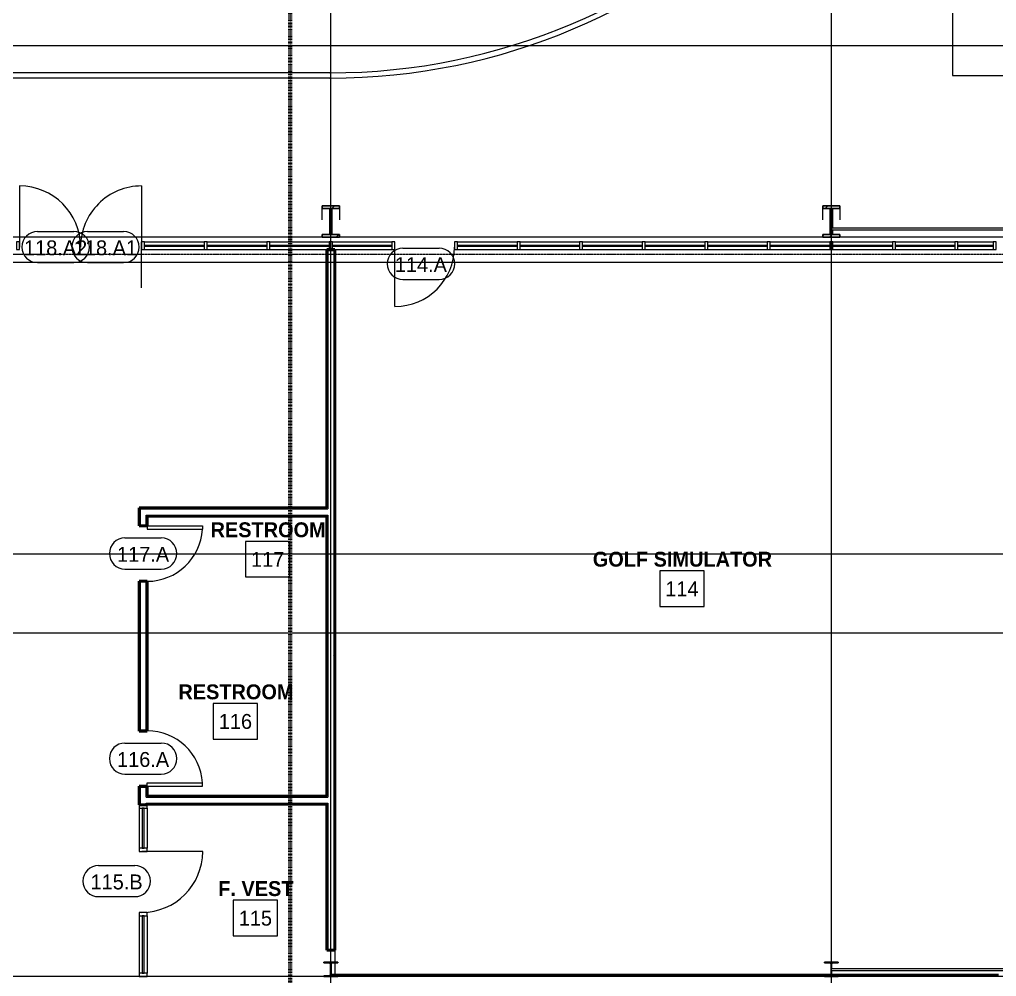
# Model space of a CAD drawing. Header units: inches. Extents: x 15537 to 31673, y -30778 to -16067.
# Drawn here: x 24064 to 24629, y -22787 to -22234 of the extents above; entities that cross this region are included whole.
import ezdxf

# ---------------------------------------------------------------- set-up
doc = ezdxf.new("R2010")
doc.units = ezdxf.units.IN
doc.header["$MEASUREMENT"] = 0
doc.linetypes.add('Dash', pattern=[0.25, 0.125, -0.125])
doc.linetypes.add('Grid Line 1_2_', pattern=[0.875, 0.5, -0.125, 0.125, -0.125])
for name, color, linetype, lineweight in [('A-ANNO-MATC', 214, 'Dash', 140), ('A-AREA', 32, 'Continuous', 9), ('A-AREA-IDEN', 2, 'Continuous', 9), ('A-DETL', 90, 'Continuous', 9), ('A-DOOR', 31, 'Continuous', 13), ('A-DOOR-IDEN', 31, 'Continuous', 9), ('A-FLOR', 192, 'Continuous', 13), ('A-FLOR-HRAL', 11, 'Continuous', 9), ('A-GLAZ-CURT', 52, 'Continuous', 9), ('A-GLAZ-CWMG', 51, 'Continuous', 9), ('A-WALL', 113, 'Continuous', 13), ('A-WALL-PATT', 111, 'Continuous', 50), ('G-ANNO-SYMB', 111, 'Continuous', 9), ('I-WALL', 2, 'Continuous', 13), ('S-BEAM', 12, 'Continuous', 9), ('S-COLS', 52, 'Continuous', 9), ('S-GRID', 1, 'Continuous', 9)]:
    doc.layers.add(name, color=color, linetype=linetype, lineweight=lineweight)
doc.styles.add('Century Gothic', font='GOTHIC.TTF', dxfattribs={"height": 8.622671})
doc.styles.add('Century Gothic_B', font='GOTHICB.TTF', dxfattribs={"height": 8.616719})
pattern_1 = [(0, (0, 0), (30.72, 7.68), [1.267, -21.773, 1.267, -21.773, -122.88]), (0, (0, 0), (30.72, 7.68), [-46.08, 1.267, -44.813, 1.267, -21.773, -53.76]), (0, (0, 0), (30.72, 7.68), [-115.2, 1.267, -14.093, 1.267, -37.133]), (120, (11.52, 3.84), (-22.0110751, 22.7643004), [1.267, -21.773, 1.267, -21.773, -122.88]), (120, (11.52, 3.84), (-22.0110751, 22.7643004), [-46.08, 1.267, -44.813, 1.267, -21.773, -53.76]), (120, (11.52, 3.84), (-22.0110751, 22.7643004), [-115.2, 1.267, -14.093, 1.267, -37.133]), (240, (15.36, 19.2), (-8.7089249, -30.4443004), [1.267, -21.773, 1.267, -21.773, -122.88]), (240, (15.36, 19.2), (-8.7089249, -30.4443004), [-46.08, 1.267, -44.813, 1.267, -21.773, -53.76]), (240, (15.36, 19.2), (-8.7089249, -30.4443004), [-115.2, 1.267, -14.093, 1.267, -37.133])]
pattern_2 = [(225, (24533.39, -22360.053), (9.503515, -9.503515), []), (225, (24533.39, -22374.453), (9.503515, -9.503515), [])]
pattern_3 = [(225, (24243.89, -22360.053), (9.503515, -9.503515), []), (225, (24243.89, -22374.453), (9.503515, -9.503515), [])]

# ---------------------------------------------------------------- blocks, each defined once
blk = doc.blocks.new('W-Wide Flange-Column - B2_E-V4-First Floor Plan - Enlarged')
at = {"layer": 'S-COLS'}
h = blk.add_hatch(dxfattribs=at)
h.set_pattern_fill('FP_5', color=256, style=0, pattern_type=2)
h.set_pattern_definition([(225, (24243.89, -22783.178), (9.503515, -9.503515), []), (225, (24243.89, -22797.578), (9.503515, -9.503515), [])])
h.paths.add_polyline_path([(0.12, 4.12), (-4, 4.12), (-4, 3.69), (-0.84, 3.69), (-0.35, 3.49), (-0.14, 3), (-0.14, -3), (-0.35, -3.49), (-0.84, -3.69), (-4, -3.69), (-4, -4.13), (4, -4.13), (4, -3.69), (0.84, -3.69), (0.35, -3.49), (0.14, -3), (0.14, 3), (0.35, 3.49), (0.84, 3.69), (4, 3.69), (4, 4.12)], flags=0)
at = {"layer": 'S-COLS', "lineweight": 30}
for p, q in [((4, 4.12), (-4, 4.12)), ((-4, 4.12), (-4, 3.69)), ((-4, 3.69), (-0.84, 3.69)), ((-0.14, 3), (-0.14, -3)), ((0.14, -3), (0.14, 3)), ((0.84, 3.69), (4, 3.69)), ((4, 3.69), (4, 4.12)), ((-0.84, -3.69), (-4, -3.69)), ((-4, -3.69), (-4, -4.13)), ((-4, -4.13), (4, -4.13)), ((4, -3.69), (0.84, -3.69)), ((4, -4.13), (4, -3.69))]:
    blk.add_line(p, q, dxfattribs=at)
for centre, start, end in [((-0.84, 3), 0, 90), ((0.84, 3), 90, 180), ((-0.84, -3), 270, 0), ((0.84, -3), 180, 270)]:
    blk.add_arc(centre, 0.691, start, end, dxfattribs=at)
blk = doc.blocks.new('W-Wide Flange-Column - B2_E-V11-First Floor Plan - Enlarged')
at = {"layer": 'S-COLS'}
h = blk.add_hatch(dxfattribs=at)
h.set_pattern_fill('FP_18', color=256, style=0, pattern_type=2)
h.set_pattern_definition([(225, (24533.39, -22783.178), (9.503515, -9.503515), []), (225, (24533.39, -22797.578), (9.503515, -9.503515), [])])
h.paths.add_polyline_path([(-4, 4.13), (-4, 3.69), (-0.84, 3.69), (-0.35, 3.49), (-0.14, 3), (-0.11, 0.73), (0.09, 0.7), (0.14, 0.73), (0.14, 3), (0.35, 3.49), (0.84, 3.69), (4, 3.69), (4, 4.13)], flags=0)
h.paths.add_polyline_path([(0.14, -0.17), (-0.03, -0.27), (-0.14, -0.27), (-0.14, -3), (-0.35, -3.49), (-0.84, -3.69), (-4, -3.69), (-4, -4.12), (4, -4.12), (4, -3.69), (0.84, -3.69), (0.35, -3.49), (0.14, -3), (0.14, -0.18)], flags=0)
at = {"layer": 'S-COLS', "lineweight": 30}
for p, q in [((4, 4.13), (-4, 4.13)), ((-4, 4.13), (-4, 3.69)), ((-4, 3.69), (-0.84, 3.69)), ((-0.14, 3), (-0.14, 0.73)), ((0.14, 0.64), (0.14, 3)), ((0.84, 3.69), (4, 3.69)), ((4, 3.69), (4, 4.13)), ((-0.84, -3.69), (-4, -3.69)), ((-4, -3.69), (-4, -4.12)), ((-4, -4.12), (4, -4.12)), ((-0.14, -0.27), (-0.14, -3)), ((0.14, -3), (0.14, -0.17)), ((4, -3.69), (0.84, -3.69)), ((4, -4.12), (4, -3.69))]:
    blk.add_line(p, q, dxfattribs=at)
for centre, start, end in [((-0.84, 3), 0, 90), ((0.84, 3), 90, 180), ((-0.84, -3), 270, 0), ((0.84, -3), 180, 270)]:
    blk.add_arc(centre, 0.691, start, end, dxfattribs=at)
blk = doc.blocks.new('Top Rail Type - Top Rail_Internal_-939601-First Floor Plan - Enlarged')
at = {"layer": 'A-FLOR-HRAL'}
for p, q in [((24243.39, -22264.53), (23233.26, -22264.53)), ((24243.39, -22267.58), (23233.26, -22267.58))]:
    blk.add_line(p, q, dxfattribs=at)
for radius in [358.48, 361.52]:
    blk.add_arc((24243.39, -21906.05), radius, 270, 0, dxfattribs=at)
blk = doc.blocks.new('columns and girder2 - one-V26-First Floor Plan - Enlarged')
at = {"layer": 'S-BEAM'}
h = blk.add_hatch(dxfattribs=at)
h.set_pattern_fill('FP_30', color=256, style=0, pattern_type=2)
h.set_pattern_definition(pattern_2)
h.paths.add_polyline_path([(-5, -0.5), (-5, -2), (5, -2), (5, -0.5)], flags=0)
h.paths.add_polyline_path([(-5, -17.03), (-5, -18.55), (5, -18.55), (5, -17.03)], flags=0)
h.paths.add_polyline_path([(5, -1204.89), (-5, -1204.89), (-5, -1206.4), (5, -1206.4)], flags=0)
h.paths.add_polyline_path([(5, -1224.25), (-5, -1224.25), (-5, -1225), (5, -1225)], flags=0)
h = blk.add_hatch(dxfattribs=at)
h.set_pattern_fill('FP_30', color=256, style=0, pattern_type=2)
h.set_pattern_definition(pattern_2)
h.paths.add_polyline_path([(-0.63, -2), (-0.63, -4.72), (0.1, -4.78), (0.26, -4.87), (0.35, -5.27), (0.26, -5.57), (-0.1, -5.72), (-0.63, -5.72), (-0.63, -17.03), (0.62, -17.03), (0.62, -2), (-0.29, -2)], flags=0)
h.paths.add_polyline_path([(-0.63, -1206.4), (-0.6, -1215.22), (-0.3, -1215.22), (-0.03, -1215.36), (0.08, -1215.72), (-0.04, -1216.07), (-0.43, -1216.21), (-0.63, -1216.22), (-0.63, -1224.25), (0.62, -1224.25), (0.62, -1206.4)], flags=0)
at = {"layer": 'S-BEAM', "lineweight": 30}
for p, q in [((5, -0.5), (-5, -0.5)), ((-5, -0.5), (-5, -2)), ((-5, -2), (5, -2)), ((0.62, -2), (-0.63, -2)), ((-0.63, -2), (-0.63, -4.72)), ((0.62, -17.03), (0.62, -2)), ((5, -2), (5, -0.5)), ((-0.63, -5.72), (-0.63, -17.03)), ((5, -17.03), (-5, -17.03)), ((-5, -17.03), (-5, -18.55)), ((-5, -18.55), (5, -18.55)), ((-0.63, -17.03), (0.62, -17.03)), ((5, -18.55), (5, -17.03))]:
    blk.add_line(p, q, dxfattribs=at)
at = {"layer": 'S-BEAM'}
for p, q in [((-5, -17.03), (-5, -10.42)), ((5, -10.42), (5, -17.03))]:
    blk.add_line(p, q, dxfattribs=at)
blk = doc.blocks.new('columns and girder2 - one-V27-First Floor Plan - Enlarged')
at = {"layer": 'S-BEAM'}
h = blk.add_hatch(dxfattribs=at)
h.set_pattern_fill('FP_31', color=256, style=0, pattern_type=2)
h.set_pattern_definition(pattern_3)
h.paths.add_polyline_path([(-5, -0.5), (-5, -2), (5, -2), (5, -0.5), (0.12, -0.5)], flags=0)
h.paths.add_polyline_path([(5, -17.03), (-5, -17.03), (-5, -18.55), (5, -18.55)], flags=0)
h.paths.add_polyline_path([(5, -1204.89), (-5, -1204.89), (-5, -1206.4), (5, -1206.4)], flags=0)
h.paths.add_polyline_path([(-5, -1224.25), (-5, -1225), (5, -1225), (5, -1224.25), (0.12, -1224.25)], flags=0)
h = blk.add_hatch(dxfattribs=at)
h.set_pattern_fill('FP_31', color=256, style=0, pattern_type=2)
h.set_pattern_definition(pattern_3)
h.paths.add_polyline_path([(0.62, -2), (-0.63, -2), (-0.63, -17.03), (0.62, -17.03)], flags=0)
h.paths.add_polyline_path([(0.12, -1206.4), (-0.63, -1206.4), (-0.63, -1224.25), (0.62, -1224.25), (0.62, -1206.4)], flags=0)
at = {"layer": 'S-BEAM', "lineweight": 30}
for p, q in [((5, -0.5), (-5, -0.5)), ((-5, -0.5), (-5, -2)), ((-5, -2), (5, -2)), ((0.62, -2), (-0.63, -2)), ((-0.63, -2), (-0.63, -17.03)), ((0.62, -17.03), (0.62, -2)), ((5, -2), (5, -0.5)), ((5, -17.03), (-5, -17.03)), ((-5, -17.03), (-5, -18.55)), ((-5, -18.55), (5, -18.55)), ((-0.63, -17.03), (0.62, -17.03)), ((5, -18.55), (5, -17.03))]:
    blk.add_line(p, q, dxfattribs=at)
at = {"layer": 'S-BEAM'}
for p, q in [((-5, -17.03), (-5, -10.42)), ((5, -10.42), (5, -17.03))]:
    blk.add_line(p, q, dxfattribs=at)
blk = doc.blocks.new('System Panel - Exterior Glazing-1142335-First Floor Plan - Enlarged')
at = {"layer": 'A-GLAZ-CURT', "lineweight": 13}
for p, q in [((16.53125, -0.25), (-16.53125, -0.25)), ((-16.53125, -0.25), (-16.53125, -1.25)), ((-16.53125, -1.25), (16.53125, -1.25)), ((16.53125, -1.25), (16.53125, -0.25))]:
    blk.add_line(p, q, dxfattribs=at)
at = {"layer": 'A-GLAZ-CURT'}
for p, q in [((-16.53125, -1.25), (-16.53125, -0.25)), ((16.53125, -0.25), (-16.53125, -0.25)), ((-16.53125, -1.25), (16.53125, -1.25)), ((16.53125, -0.25), (16.53125, -1.25))]:
    blk.add_line(p, q, dxfattribs=at)
blk = doc.blocks.new('Door_Single_Storefront - one-1371399-First Floor Plan - Enlarged')
at = {"layer": 'A-DOOR'}
blk.add_line((-17.59375, 35.1875), (-17.59375, 0), dxfattribs=at)
blk.add_arc((-17.59375, 0), 35.1875, 360, 90, dxfattribs=at)
blk = doc.blocks.new('System Panel - Exterior Glazing-1307564-First Floor Plan - Enlarged')
at = {"layer": 'A-GLAZ-CURT', "lineweight": 13}
for p, q in [((11.56, -0.25), (-11.56, -0.25)), ((-11.56, -0.25), (-11.56, -1.25)), ((-11.56, -1.25), (11.56, -1.25)), ((11.56, -1.25), (11.56, -0.25))]:
    blk.add_line(p, q, dxfattribs=at)
at = {"layer": 'A-GLAZ-CURT'}
for p, q in [((-11.56, -1.25), (-11.56, -0.25)), ((11.56, -0.25), (-11.56, -0.25)), ((-11.56, -1.25), (11.56, -1.25)), ((11.56, -0.25), (11.56, -1.25))]:
    blk.add_line(p, q, dxfattribs=at)
blk = doc.blocks.new('Rectangular Mullion - Exterior 2_ x 4_5_-1312638-First Floor Plan - Enlarged')
at = {"layer": 'A-GLAZ-CWMG'}
for p, q in [((24133.08, -22752.24), (24133.08, -22785.3)), ((24137.58, -22752.24), (24137.58, -22785.3))]:
    blk.add_line(p, q, dxfattribs=at)
blk = doc.blocks.new('Rectangular Mullion - Exterior 2_ x 4_5_-1312639-First Floor Plan - Enlarged')
at = {"layer": 'A-GLAZ-CWMG'}
for p, q in [((24133.08, -22689.93), (24133.08, -22713.05)), ((24137.58, -22689.93), (24137.58, -22713.05))]:
    blk.add_line(p, q, dxfattribs=at)
blk = doc.blocks.new('Rectangular Mullion - Exterior 2_ x 4_5_-1142494-First Floor Plan - Enlarged')
at = {"layer": 'A-GLAZ-CWMG', "lineweight": 20}
for p, q in [((-2, 3), (0, 3)), ((-2, -1.5), (-2, 3)), ((0, 3), (0, -1.5)), ((0, -1.5), (-2, -1.5))]:
    blk.add_line(p, q, dxfattribs=at)
blk = doc.blocks.new('Rectangular Mullion - Exterior 2_ x 4_5_-1115231-First Floor Plan - Enlarged')
at = {"layer": 'A-GLAZ-CWMG', "lineweight": 20}
for p, q in [((-1, 3), (1, 3)), ((-1, -1.5), (-1, 3)), ((1, 3), (1, -1.5)), ((1, -1.5), (-1, -1.5))]:
    blk.add_line(p, q, dxfattribs=at)
blk = doc.blocks.new('Rectangular Mullion - Exterior 2_ x 4_5_-1142495-First Floor Plan - Enlarged')
at = {"layer": 'A-GLAZ-CWMG', "lineweight": 20}
for p, q in [((0, 3), (-2, 3)), ((-2, 3), (-2, -1.5)), ((0, -1.5), (0, 3)), ((-2, -1.5), (0, -1.5))]:
    blk.add_line(p, q, dxfattribs=at)
blk = doc.blocks.new('System Panel - Interior Glazing-1259709-First Floor Plan - Enlarged')
at = {"layer": 'A-GLAZ-CURT', "lineweight": 13}
for p, q in [((10.1875, -0.5625), (-10.1875, -0.5625)), ((-10.1875, -0.5625), (-10.1875, -0.9375)), ((-10.1875, -0.9375), (10.1875, -0.9375)), ((10.1875, -0.9375), (10.1875, -0.5625))]:
    blk.add_line(p, q, dxfattribs=at)
blk = doc.blocks.new('System Panel - Interior Glazing-1220293-First Floor Plan - Enlarged')
at = {"layer": 'A-GLAZ-CURT', "lineweight": 13}
for p, q in [((17.21875, -0.5625), (-17.21875, -0.5625)), ((-17.21875, -0.5625), (-17.21875, -0.9375)), ((-17.21875, -0.9375), (17.21875, -0.9375)), ((17.21875, -0.9375), (17.21875, -0.5625))]:
    blk.add_line(p, q, dxfattribs=at)
blk = doc.blocks.new('Door_Single_Storefront - one-1371404-First Floor Plan - Enlarged')
at = {"layer": 'A-DOOR'}
blk.add_line((-17.21875, -34.4375), (-17.21875, 0), dxfattribs=at)
blk.add_arc((-17.21875, 0), 34.4375, 270, 0, dxfattribs=at)
blk = doc.blocks.new('Door_Single_Storefront - one-1371405-First Floor Plan - Enlarged')
at = {"layer": 'A-DOOR'}
blk.add_line((-17.65625, -35.3125), (-17.65625, 0), dxfattribs=at)
blk.add_arc((-17.65625, 0), 35.3125, 270, 0, dxfattribs=at)
blk = doc.blocks.new('Door_Single_Storefront - one-1371406-First Floor Plan - Enlarged')
at = {"layer": 'A-DOOR'}
blk.add_line((-17.65625, 35.3125), (-17.65625, 0), dxfattribs=at)
blk.add_arc((-17.65625, 0), 35.3125, 360, 90, dxfattribs=at)
blk = doc.blocks.new('Rectangular Mullion - Interior 1_75_ x 4_5_-1259707-First Floor Plan - Enlarged')
at = {"layer": 'A-GLAZ-CWMG'}
for p, q in [((24606.64, -22362.3), (24627.02, -22362.3)), ((24606.64, -22366.8), (24627.02, -22366.8))]:
    blk.add_line(p, q, dxfattribs=at)
blk = doc.blocks.new('Rectangular Mullion - Interior 1_75_ x 4_5_-1179494-First Floor Plan - Enlarged')
at = {"layer": 'A-GLAZ-CWMG'}
for p, q in [((24570.45, -22362.3), (24604.89, -22362.3)), ((24570.45, -22366.8), (24604.89, -22366.8))]:
    blk.add_line(p, q, dxfattribs=at)
blk = doc.blocks.new('Rectangular Mullion - Interior 1_75_ x 4_5_-1305206-First Floor Plan - Enlarged')
at = {"layer": 'A-GLAZ-CWMG'}
for p, q in [((24317.14, -22362.3), (24351.58, -22362.3)), ((24317.14, -22366.8), (24351.58, -22366.8))]:
    blk.add_line(p, q, dxfattribs=at)
blk = doc.blocks.new('Rectangular Mullion - Interior 1_75_ x 4_5_-1305207-First Floor Plan - Enlarged')
at = {"layer": 'A-GLAZ-CWMG'}
for p, q in [((24244.77, -22362.3), (24279.2, -22362.3)), ((24246.27, -22366.8), (24279.2, -22366.8))]:
    blk.add_line(p, q, dxfattribs=at)
blk = doc.blocks.new('Rectangular Mullion - Interior 1_75_ x 4_5_-V35-First Floor Plan - Enlarged')
at = {"layer": 'A-GLAZ-CWMG'}
for p, q in [((24208.58, -22362.3), (24243.02, -22362.3)), ((24208.58, -22366.8), (24241.52, -22366.8))]:
    blk.add_line(p, q, dxfattribs=at)
blk = doc.blocks.new('Rectangular Mullion - Interior 1_75_ x 4_5_-1220298-First Floor Plan - Enlarged')
at = {"layer": 'A-GLAZ-CWMG', "lineweight": 20}
for p, q in [((0, 3), (-1.75, 3)), ((-1.75, 3), (-1.75, -1.5)), ((0, -1.5), (0, 3)), ((-1.75, -1.5), (0, -1.5))]:
    blk.add_line(p, q, dxfattribs=at)
blk = doc.blocks.new('Rectangular Mullion - Interior 1_75_ x 4_5_-1220290-First Floor Plan - Enlarged')
at = {"layer": 'A-GLAZ-CWMG', "lineweight": 20}
for p, q in [((-0.875, 3), (0.875, 3)), ((-0.875, -1.5), (-0.875, 3)), ((0.875, 3), (0.875, -1.5)), ((0.875, -1.5), (-0.875, -1.5))]:
    blk.add_line(p, q, dxfattribs=at)
blk = doc.blocks.new('Round Bar - 1_-1257056-First Floor Plan - Enlarged')
at = {"layer": 'S-BEAM'}
for p, q in [((24678.59, -22354.33), (24533.39, -22354.33)), ((24533.39, -22355.33), (24678.59, -22355.33))]:
    blk.add_line(p, q, dxfattribs=at)
for start_param, end_param in [(0, 3.141593), (3.141593, 6.283185)]:
    blk.add_ellipse((24533.39, -22354.83), major_axis=(0, 0.5), ratio=0.73532, start_param=start_param, end_param=end_param, dxfattribs=at)
blk = doc.blocks.new('Round Bar - 1_-1264636-First Floor Plan - Enlarged')
at = {"layer": 'S-BEAM'}
for p, q in [((24678.94, -22782.91), (24533.34, -22782.91)), ((24533.34, -22783.91), (24678.92, -22783.91))]:
    blk.add_line(p, q, dxfattribs=at)
for start_param, end_param in [(0, 3.141593), (3.141593, 6.283185)]:
    blk.add_ellipse((24533.34, -22783.41), major_axis=(0, 0.5), ratio=0.440323, start_param=start_param, end_param=end_param, dxfattribs=at)
blk = doc.blocks.new('Single-Flush - 32_ x 84_-1295707-First Floor Plan - Enlarged')
at = {"layer": 'A-DOOR', "lineweight": 20}
for p, q in [((14, 2.37), (14, 34.38)), ((16, 34.38), (14, 34.38)), ((16, 2.37), (16, 34.38)), ((16, 2.37), (14, 2.37))]:
    blk.add_line(p, q, dxfattribs=at)
at = {"layer": 'A-DOOR', "lineweight": 9}
blk.add_arc((16, 2.37), 32.07, 93.5759, 180, dxfattribs=at)
blk = doc.blocks.new('Single-Flush - 32_ x 84_-460923-First Floor Plan - Enlarged')
at = {"layer": 'A-DOOR', "lineweight": 20}
for p, q in [((14, -2.37), (14, -34.38)), ((16, -2.37), (14, -2.37)), ((16, -2.37), (16, -34.38)), ((16, -34.38), (14, -34.38))]:
    blk.add_line(p, q, dxfattribs=at)
at = {"layer": 'A-DOOR', "lineweight": 9}
blk.add_arc((16, -2.37), 32.07, 180, 266.4241, dxfattribs=at)
blk = doc.blocks.new('Door Tag - Door Tag-4658-First Floor Plan - Enlarged')
at = {"layer": 'A-DOOR-IDEN', "color": 153}
for p, q in [((-0.109375, 0.09375), (0.109375, 0.09375)), ((-0.109375, -0.09375), (0.109375, -0.09375))]:
    blk.add_line(p, q, dxfattribs=at)
for centre, start, end in [((-0.109375, 0), 90, 270), ((0.109375, 0), 270, 90)]:
    blk.add_arc(centre, 0.09375, start, end, dxfattribs=at)

msp = doc.modelspace()

# ---------------------------------------------------------------- hatches: boundary and pattern name
at = {"layer": 'A-WALL-PATT', "lineweight": 9}
h = msp.add_hatch(dxfattribs=at)
h.set_pattern_fill('FP_13', color=256, style=0, pattern_type=2)
h.set_pattern_definition(pattern_1)
h.paths.add_polyline_path([(24243.76708, -22772.05281), (24245.64023, -22772.05281), (24245.64023, -22771.42781), (24242.14023, -22771.42781), (24242.14023, -22687.05281), (24241.51523, -22687.05281), (24241.51523, -22772.05281), (24242.14023, -22772.05281)], flags=0)
h.paths.add_polyline_path([(24241.51523, -22683.55281), (24242.14023, -22683.55281), (24242.14023, -22520.36531), (24241.51523, -22520.36531), (24241.51523, -22682.92781)], flags=0)
h.paths.add_polyline_path([(24242.14023, -22516.86531), (24242.14023, -22367.42781), (24245.64023, -22367.42781), (24245.64023, -22366.80281), (24241.51523, -22366.80281), (24241.51523, -22516.86531)], flags=0)
h = msp.add_hatch(dxfattribs=at)
h.set_pattern_fill('FP_13', color=256, style=0, pattern_type=2)
h.set_pattern_definition(pattern_1)
h.paths.add_polyline_path([(24245.64023, -22772.05281), (24246.26523, -22772.05281), (24246.26523, -22366.80281), (24245.64023, -22366.80281), (24245.64023, -22771.42781)], flags=0)
h = msp.add_hatch(dxfattribs=at)
h.set_pattern_fill('FP_13', color=256, style=0, pattern_type=2)
h.set_pattern_definition(pattern_1)
h.paths.add_polyline_path([(24241.51523, -22516.86531), (24241.51523, -22516.24031), (24132.95273, -22516.24031), (24132.95273, -22516.86531), (24133.57773, -22516.86531)], flags=0)
h = msp.add_hatch(dxfattribs=at)
h.set_pattern_fill('FP_13', color=256, style=0, pattern_type=2)
h.set_pattern_definition(pattern_1)
h.paths.add_polyline_path([(24137.07773, -22795.42781), (24137.70273, -22795.42781), (24137.70273, -22787.30281), (24137.07773, -22787.30281), (24137.07773, -22794.80281), (24133.57773, -22794.80281), (24133.57773, -22795.42781)], flags=0)
h.paths.add_polyline_path([(24137.70273, -22687.92781), (24137.70273, -22687.05281), (24137.07773, -22687.05281), (24137.07773, -22687.92781)], flags=0)
h.paths.add_polyline_path([(24137.70273, -22683.55281), (24137.70273, -22677.30281), (24135.32773, -22677.30281), (24135.32773, -22677.92781), (24137.07773, -22677.92781), (24137.07773, -22683.55281)], flags=0)
h.paths.add_polyline_path([(24137.70273, -22645.30281), (24137.70273, -22558.61531), (24135.32773, -22558.61531), (24135.32773, -22559.24031), (24137.07773, -22559.24031), (24137.07773, -22644.67781), (24135.32773, -22644.67781), (24135.32773, -22645.30281)], flags=0)
h.paths.add_polyline_path([(24135.32773, -22526.61531), (24137.70273, -22526.61531), (24137.70273, -22520.99031), (24137.07773, -22520.99031), (24137.07773, -22525.99031), (24135.32773, -22525.99031)], flags=0)
h = msp.add_hatch(dxfattribs=at)
h.set_pattern_fill('FP_13', color=256, style=0, pattern_type=2)
h.set_pattern_definition(pattern_1)
h.paths.add_polyline_path([(24241.51523, -22520.99031), (24241.51523, -22520.36531), (24137.07773, -22520.36531), (24137.07773, -22520.99031), (24137.70273, -22520.99031)], flags=0)
h = msp.add_hatch(dxfattribs=at)
h.set_pattern_fill('FP_13', color=256, style=0, pattern_type=2)
h.set_pattern_definition(pattern_1)
h.paths.add_polyline_path([(24241.51523, -22687.67781), (24241.51523, -22687.05281), (24137.70273, -22687.05281), (24137.70273, -22687.67781)], flags=0)

# ---------------------------------------------------------------- linework, layer by layer
at = {"layer": 'A-ANNO-MATC', "color": 163}
msp.add_line((24220.4473, -20466.80665), (24220.4473, -23559.46055), dxfattribs=at)
at = {"layer": 'A-AREA'}
for p, q in [((24246.26523, -22772.05281), (24246.26523, -22779.05281)), ((24246.26523, -22779.4864), (24246.26523, -22786.55281))]:
    msp.add_line(p, q, dxfattribs=at)
at = {"layer": 'A-AREA-IDEN', "flags": 128}
for points in [[(24194.46644, -22535.60404), (24194.46644, -22556.17547), (24220.17644, -22556.17547), (24220.17644, -22535.60404)], [(24434.09999, -22552.62761), (24434.09999, -22573.19903), (24459.80999, -22573.19903), (24459.80999, -22552.62761)], [(24175.84686, -22629.36748), (24175.84686, -22649.93891), (24201.55686, -22649.93891), (24201.55686, -22629.36748)], [(24187.37757, -22743.18222), (24187.37757, -22763.75365), (24213.08757, -22763.75365), (24213.08757, -22743.18222)]]:
    msp.add_lwpolyline(points, close=True, dxfattribs=at)
at = {"layer": 'A-DETL'}
msp.add_line((24134.45273, -22388.91422), (24134.45273, -22362.30281), dxfattribs=at)
at = {"layer": 'A-FLOR'}
for p, q in [((24603.39023, -21938.53974), (24603.39023, -22266.05281)), ((24603.39023, -22266.05281), (26271.39023, -22266.05281))]:
    msp.add_line(p, q, dxfattribs=at)
at = {"layer": 'A-WALL'}
for p, q in [((24245.64023, -22367.42781), (24242.14023, -22367.42781)), ((24242.14023, -22367.42781), (24242.14023, -22516.86531)), ((24245.64023, -22367.42781), (24245.64023, -22771.42781)), ((24133.57773, -22516.86531), (24242.14023, -22516.86531)), ((24133.57773, -22516.86531), (24133.57773, -22525.99031)), ((24137.07773, -22520.36531), (24242.14023, -22520.36531)), ((24137.07773, -22525.99031), (24137.07773, -22520.36531)), ((24242.14023, -22520.36531), (24242.14023, -22683.55281)), ((24133.57773, -22525.99031), (24137.07773, -22525.99031)), ((24137.07773, -22559.24031), (24133.57773, -22559.24031)), ((24133.57773, -22559.24031), (24133.57773, -22644.67781)), ((24137.07773, -22644.67781), (24137.07773, -22559.24031)), ((24133.57773, -22644.67781), (24137.07773, -22644.67781)), ((24137.07773, -22677.92781), (24133.57773, -22677.92781)), ((24133.57773, -22677.92781), (24133.57773, -22687.92781)), ((24137.07773, -22683.55281), (24137.07773, -22677.92781)), ((24137.07773, -22683.55281), (24242.14023, -22683.55281)), ((24137.07773, -22687.05281), (24242.14023, -22687.05281)), ((24137.07773, -22687.92781), (24137.07773, -22687.05281)), ((24242.14023, -22687.05281), (24242.14023, -22771.42781)), ((24242.14023, -22771.42781), (24245.64023, -22771.42781))]:
    msp.add_line(p, q, dxfattribs=at)
at = {"layer": 'A-WALL', "lineweight": 50}
for p, q in [((24533.09036, -22786.55281), (24244.19009, -22786.55281)), ((24630.01523, -22786.55281), (24533.69009, -22786.55281))]:
    msp.add_line(p, q, dxfattribs=at)
at = {"layer": 'G-ANNO-SYMB'}
for p, q in [((26314.63338, -22248.83309), (22003.89418, -22248.83309)), ((26313.52018, -22374.35697), (21997.29287, -22374.35697)), ((26309.88791, -22588.63029), (21993.6606, -22588.63029))]:
    msp.add_line(p, q, dxfattribs=at)
at = {"layer": 'I-WALL', "lineweight": 50}
for p, q in [((24246.26523, -22366.80281), (24241.51523, -22366.80281)), ((24241.51523, -22366.80281), (24241.51523, -22516.24031)), ((24246.26523, -22772.05281), (24246.26523, -22366.80281)), ((24241.51523, -22516.24031), (24132.95273, -22516.24031)), ((24132.95273, -22516.24031), (24132.95273, -22526.61531)), ((24137.70273, -22520.99031), (24241.51523, -22520.99031)), ((24137.70273, -22526.61531), (24137.70273, -22520.99031)), ((24241.51523, -22520.99031), (24241.51523, -22682.92781)), ((24132.95273, -22526.61531), (24137.70273, -22526.61531)), ((24137.70273, -22558.61531), (24132.95273, -22558.61531)), ((24132.95273, -22558.61531), (24132.95273, -22645.30281)), ((24137.70273, -22645.30281), (24137.70273, -22558.61531)), ((24132.95273, -22645.30281), (24137.70273, -22645.30281)), ((24137.70273, -22677.30281), (24132.95273, -22677.30281)), ((24132.95273, -22677.30281), (24132.95273, -22687.92781)), ((24137.70273, -22682.92781), (24137.70273, -22677.30281)), ((24241.51523, -22682.92781), (24137.70273, -22682.92781)), ((24132.95273, -22687.92781), (24137.70273, -22687.92781)), ((24137.70273, -22687.67781), (24241.51523, -22687.67781)), ((24137.70273, -22687.92781), (24137.70273, -22687.67781)), ((24241.51523, -22687.67781), (24241.51523, -22772.05281)), ((24241.51523, -22772.05281), (24246.26523, -22772.05281))]:
    msp.add_line(p, q, dxfattribs=at)
at = {"layer": 'S-GRID', "linetype": 'Grid Line 1_2_'}
for p, q in [((24243.89023, -23095.79981), (24243.89023, -20550.05281)), ((24533.39023, -23095.79981), (24533.39023, -20550.05281)), ((24243.89023, -23413.24119), (24243.89023, -20902.42781)), ((24533.39023, -23413.24119), (24533.39023, -20902.42781)), ((26719.06441, -22359.55281), (22653.5125, -22359.55281)), ((27097.46684, -22359.55281), (22737.5125, -22359.55281)), ((27049.46684, -22369.55281), (22737.5125, -22369.55281)), ((26427.34156, -22543.05281), (21471.35909, -22543.05281)), ((26719.06441, -22543.05281), (21790.20666, -22543.05281)), ((26427.34156, -22787.30281), (21471.35909, -22787.30281)), ((26719.06441, -22787.30281), (21790.20666, -22787.30281))]:
    msp.add_line(p, q, dxfattribs=at)

# ---------------------------------------------------------------- block references
at = {"layer": 'A-DOOR'}
for name, p in [('Door_Single_Storefront - one-1371406-First Floor Plan - Enlarged', (24081.48398, -22365.30281)), ('Door_Single_Storefront - one-1371404-First Floor Plan - Enlarged', (24298.17148, -22365.30281))]:
    msp.add_blockref(name, p, dxfattribs=at)
for name, p, rotation in [('Door_Single_Storefront - one-1371405-First Floor Plan - Enlarged', (24116.79648, -22365.30281), 180), ('Single-Flush - 32_ x 84_-460923-First Floor Plan - Enlarged', (24135.32773, -22542.61531), 90), ('Single-Flush - 32_ x 84_-1295707-First Floor Plan - Enlarged', (24135.32773, -22661.30281), 270), ('Door_Single_Storefront - one-1371399-First Floor Plan - Enlarged', (24134.57773, -22732.64656), 270)]:
    msp.add_blockref(name, p, dxfattribs=dict(at, rotation=rotation))
at = {"layer": 'A-DOOR-IDEN', "color": 153, "xscale": 95.99999999999994, "yscale": 95.99999999999994, "zscale": 95.99999999999994}
for p in [(24084.73292, -22365.30281), (24113.54753, -22365.30281), (24296.01304, -22375.03609), (24135.32773, -22542.61531), (24135.32773, -22661.30281), (24120.00132, -22732.13385)]:
    msp.add_blockref('Door Tag - Door Tag-4658-First Floor Plan - Enlarged', p, dxfattribs=at)
at = {"layer": 'A-FLOR-HRAL'}
msp.add_blockref('Top Rail Type - Top Rail_Internal_-939601-First Floor Plan - Enlarged', (0, 0), dxfattribs=at)
at = {"layer": 'A-GLAZ-CURT'}
for name, p, rotation in [('System Panel - Interior Glazing-1220293-First Floor Plan - Enlarged', (24153.42148, -22365.30281), 180), ('System Panel - Interior Glazing-1220293-First Floor Plan - Enlarged', (24189.60898, -22365.30281), 180), ('System Panel - Interior Glazing-1220293-First Floor Plan - Enlarged', (24225.79648, -22365.30281), 180), ('System Panel - Interior Glazing-1220293-First Floor Plan - Enlarged', (24261.98398, -22365.30281), 180), ('System Panel - Interior Glazing-1220293-First Floor Plan - Enlarged', (24334.35898, -22365.30281), 180), ('System Panel - Interior Glazing-1220293-First Floor Plan - Enlarged', (24370.54648, -22365.30281), 180), ('System Panel - Interior Glazing-1220293-First Floor Plan - Enlarged', (24406.73398, -22365.30281), 180), ('System Panel - Interior Glazing-1220293-First Floor Plan - Enlarged', (24442.92148, -22365.30281), 180), ('System Panel - Interior Glazing-1220293-First Floor Plan - Enlarged', (24479.10898, -22365.30281), 180), ('System Panel - Interior Glazing-1220293-First Floor Plan - Enlarged', (24515.29648, -22365.30281), 180), ('System Panel - Interior Glazing-1220293-First Floor Plan - Enlarged', (24551.48398, -22365.30281), 180), ('System Panel - Interior Glazing-1220293-First Floor Plan - Enlarged', (24587.67148, -22365.30281), 180), ('System Panel - Interior Glazing-1259709-First Floor Plan - Enlarged', (24616.82773, -22365.30281), 180), ('System Panel - Exterior Glazing-1307564-First Floor Plan - Enlarged', (24134.57773, -22701.49031), 90), ('System Panel - Exterior Glazing-1142335-First Floor Plan - Enlarged', (24134.57773, -22768.77156), 90)]:
    msp.add_blockref(name, p, dxfattribs=dict(at, rotation=rotation))
at = {"layer": 'A-GLAZ-CWMG', "extrusion": (0, 0, -1)}
for p in [(-24062.95273, -22365.30281), (-24135.32773, -22365.30281), (-24171.51523, -22365.30281), (-24207.70273, -22365.30281), (-24243.89023, -22365.30281), (-24280.07773, -22365.30281), (-24316.26523, -22365.30281), (-24352.45273, -22365.30281), (-24388.64023, -22365.30281), (-24424.82773, -22365.30281), (-24461.01523, -22365.30281), (-24497.20273, -22365.30281), (-24533.39023, -22365.30281), (-24569.57773, -22365.30281), (-24605.76523, -22365.30281)]:
    msp.add_blockref('Rectangular Mullion - Interior 1_75_ x 4_5_-1220290-First Floor Plan - Enlarged', p, dxfattribs=at)
at = {"layer": 'A-GLAZ-CWMG'}
for name, p in [('Rectangular Mullion - Interior 1_75_ x 4_5_-1305206-First Floor Plan - Enlarged', (-180.9375, 0)), ('Rectangular Mullion - Interior 1_75_ x 4_5_-1179494-First Floor Plan - Enlarged', (-398.0625, 0)), ('Rectangular Mullion - Interior 1_75_ x 4_5_-V35-First Floor Plan - Enlarged', (0, 0)), ('Rectangular Mullion - Interior 1_75_ x 4_5_-1305207-First Floor Plan - Enlarged', (0, 0)), ('Rectangular Mullion - Interior 1_75_ x 4_5_-1305206-First Floor Plan - Enlarged', (0, 0)), ('Rectangular Mullion - Interior 1_75_ x 4_5_-1179494-First Floor Plan - Enlarged', (-217.125, 0)), ('Rectangular Mullion - Interior 1_75_ x 4_5_-1179494-First Floor Plan - Enlarged', (-180.9375, 0)), ('Rectangular Mullion - Interior 1_75_ x 4_5_-1179494-First Floor Plan - Enlarged', (-144.75, 0)), ('Rectangular Mullion - Interior 1_75_ x 4_5_-1179494-First Floor Plan - Enlarged', (-108.5625, 0)), ('Rectangular Mullion - Interior 1_75_ x 4_5_-1179494-First Floor Plan - Enlarged', (-72.375, 0)), ('Rectangular Mullion - Interior 1_75_ x 4_5_-1179494-First Floor Plan - Enlarged', (-36.1875, 0)), ('Rectangular Mullion - Interior 1_75_ x 4_5_-1179494-First Floor Plan - Enlarged', (0, 0)), ('Rectangular Mullion - Interior 1_75_ x 4_5_-1259707-First Floor Plan - Enlarged', (0, 0)), ('Rectangular Mullion - Interior 1_75_ x 4_5_-1220298-First Floor Plan - Enlarged', (24628.76523, -22365.30281)), ('Rectangular Mullion - Exterior 2_ x 4_5_-1312639-First Floor Plan - Enlarged', (0, 0)), ('Rectangular Mullion - Exterior 2_ x 4_5_-1312638-First Floor Plan - Enlarged', (0, 0))]:
    msp.add_blockref(name, p, dxfattribs=at)
at = {"layer": 'A-GLAZ-CWMG', "extrusion": (0, 0, -1), "rotation": 90}
for name, p in [('Rectangular Mullion - Exterior 2_ x 4_5_-1142494-First Floor Plan - Enlarged', (-24134.57773, -22687.92781)), ('Rectangular Mullion - Exterior 2_ x 4_5_-1115231-First Floor Plan - Enlarged', (-24134.57773, -22714.05281)), ('Rectangular Mullion - Exterior 2_ x 4_5_-1115231-First Floor Plan - Enlarged', (-24134.57773, -22751.24031))]:
    msp.add_blockref(name, p, dxfattribs=at)
at = {"layer": 'A-GLAZ-CWMG', "rotation": 270}
msp.add_blockref('Rectangular Mullion - Exterior 2_ x 4_5_-1142495-First Floor Plan - Enlarged', (24134.57773, -22787.30281), dxfattribs=at)
at = {"layer": 'S-BEAM', "rotation": 180}
for name, p in [('columns and girder2 - one-V27-First Floor Plan - Enlarged', (24243.89023, -22360.05281)), ('columns and girder2 - one-V26-First Floor Plan - Enlarged', (24533.39023, -22360.05281))]:
    msp.add_blockref(name, p, dxfattribs=at)
at = {"layer": 'S-BEAM'}
for name in ['Round Bar - 1_-1257056-First Floor Plan - Enlarged', 'Round Bar - 1_-1264636-First Floor Plan - Enlarged']:
    msp.add_blockref(name, (0, 0), dxfattribs=at)
at = {"layer": 'S-COLS', "rotation": 180}
for name, p in [('W-Wide Flange-Column - B2_E-V4-First Floor Plan - Enlarged', (24243.89023, -22783.17781)), ('W-Wide Flange-Column - B2_E-V11-First Floor Plan - Enlarged', (24533.39023, -22783.17781))]:
    msp.add_blockref(name, p, dxfattribs=at)

# ---------------------------------------------------------------- texts
at = {"layer": 'A-AREA-IDEN', "attachment_point": 2}
for s, insert, char_height, width, line_spacing_factor, style in [('RESTROOM', (24207.60747, -22524.58016), 8.616719, 74.736, 0.984796, 'Century Gothic_B'), ('117', (24207.32144, -22541.69565), 8.622671, 23.652, 0.984117, 'Century Gothic'), ('GOLF SIMULATOR', (24447.24103, -22541.60373), 8.6167192, 118.476, 0.984796, 'Century Gothic_B'), ('114', (24446.95499, -22558.71922), 8.622671, 23.652, 0.984117, 'Century Gothic'), ('RESTROOM', (24188.98789, -22618.3436), 8.616719, 74.736, 0.984796, 'Century Gothic_B'), ('116', (24188.70186, -22635.45909), 8.622671, 23.652, 0.984117, 'Century Gothic'), ('F. VEST', (24200.5186, -22732.15834), 8.616719, 45.9, 0.984796, 'Century Gothic_B'), ('115', (24200.23257, -22749.27383), 8.622671, 23.652, 0.984117, 'Century Gothic')]:
    msp.add_mtext(s, dxfattribs=dict(at, insert=insert, char_height=char_height, width=width, line_spacing_factor=line_spacing_factor, style=style))
at = {"layer": 'A-DOOR-IDEN', "char_height": 8.622671, "attachment_point": 2, "line_spacing_factor": 0.984117, "style": 'Century Gothic'}
for s, insert, width in [('118.A2', (24084.69159, -22361.4715), 46.008), ('118.A1', (24113.50621, -22361.4715), 46.008), ('114.A', (24295.97172, -22371.20478), 38.124), ('117.A', (24135.2864, -22538.784), 38.124), ('116.A', (24135.2864, -22657.4715), 38.124), ('115.B', (24119.95999, -22728.30254), 35.64)]:
    msp.add_mtext(s, dxfattribs=dict(at, insert=insert, width=width))

doc.saveas('drawing.dxf')
